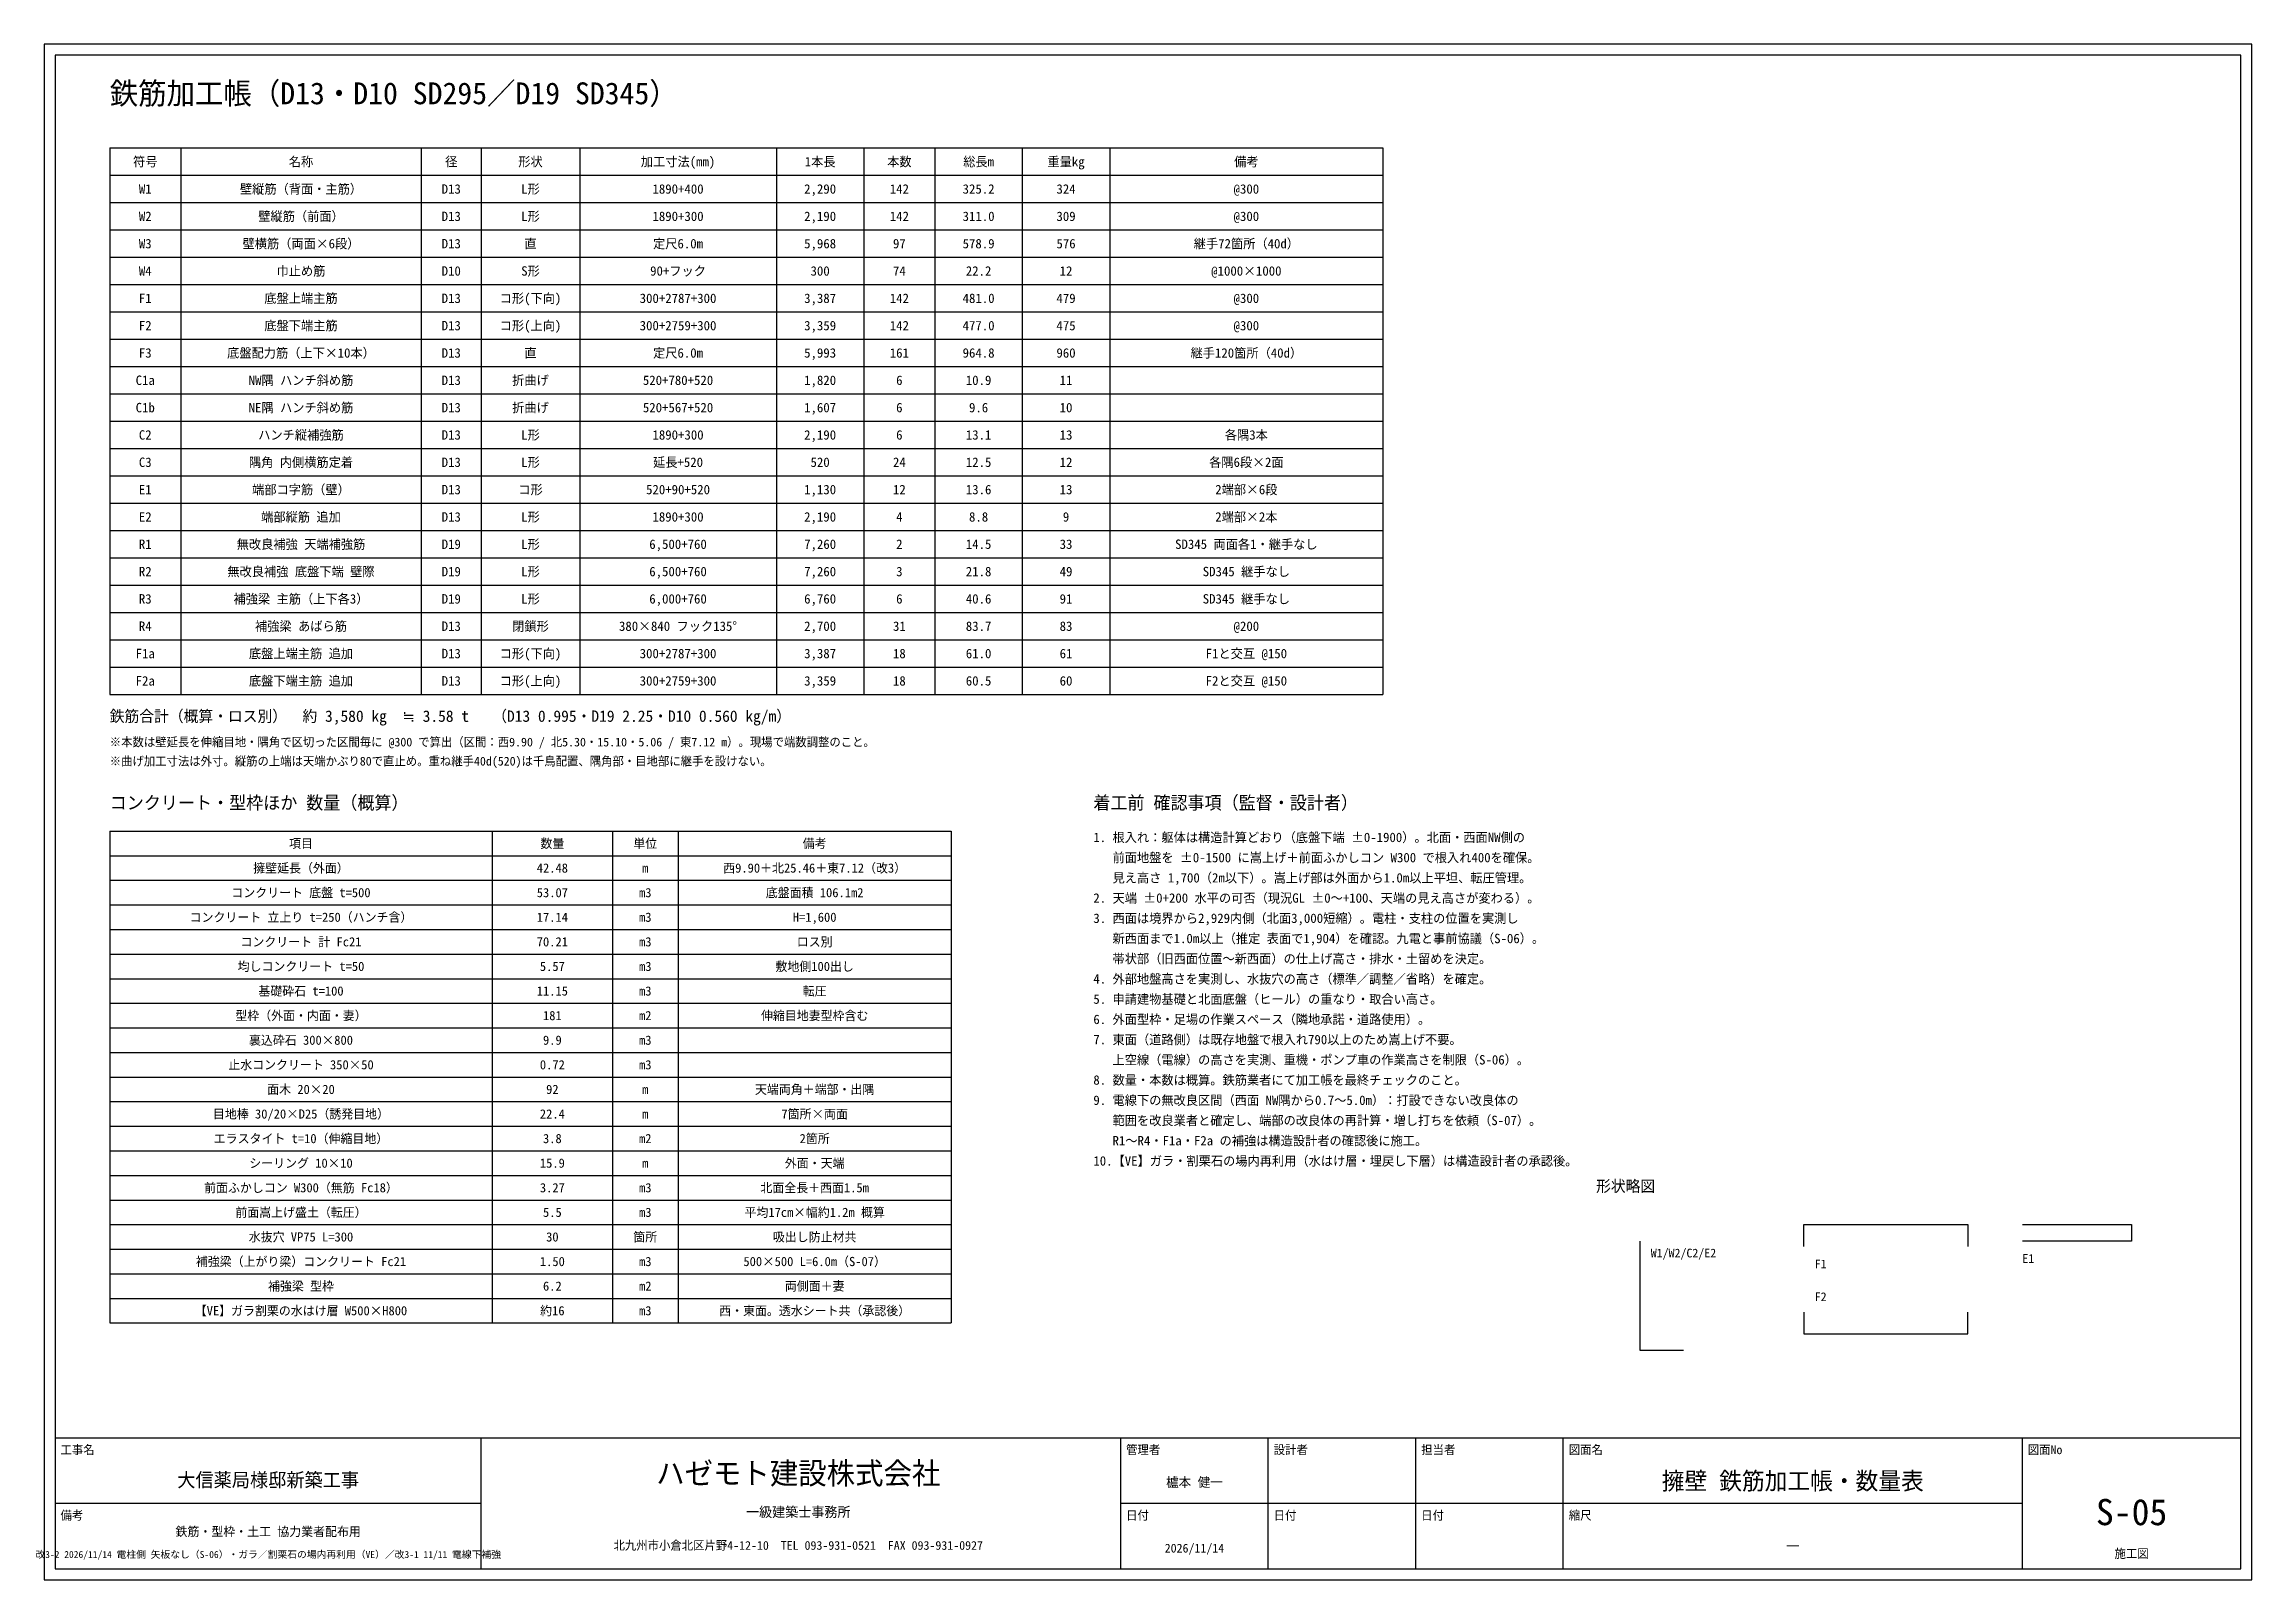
# Model space of a CAD drawing. Extents: x 8 to 412, y 8 to 289.
import ezdxf
from ezdxf.enums import TextEntityAlignment as Align

# ---------------------------------------------------------------- set-up
doc = ezdxf.new("R2010")
doc.units = 0
for name, color, linetype in [('01_躯体', 7, 'Continuous'), ('02_鉄筋', 1, 'Continuous'), ('04_文字', 7, 'Continuous'), ('07_補強', 6, 'Continuous'), ('09_図枠', 7, 'Continuous')]:
    doc.layers.add(name, color=color, linetype=linetype)

msp = doc.modelspace()

# ---------------------------------------------------------------- linework, layer by layer
at = {"layer": '01_躯体', "color": 7, "linetype": 'CONTINUOUS'}
for p, q in [((20, 270), (253, 270)), ((20, 270), (20, 170)), ((20, 270), (20, 170)), ((33, 270), (33, 170)), ((77, 270), (77, 170)), ((88, 270), (88, 170)), ((106, 270), (106, 170)), ((142, 270), (142, 170)), ((158, 270), (158, 170)), ((171, 270), (171, 170)), ((187, 270), (187, 170)), ((203, 270), (203, 170)), ((253, 270), (253, 170)), ((253, 270), (253, 170)), ((20, 265), (253, 265)), ((20, 260), (253, 260)), ((20, 255), (253, 255)), ((20, 250), (253, 250)), ((20, 245), (253, 245)), ((20, 240), (253, 240)), ((20, 235), (253, 235)), ((20, 230), (253, 230)), ((20, 225), (253, 225)), ((20, 220), (253, 220)), ((20, 215), (253, 215)), ((20, 210), (253, 210)), ((20, 205), (253, 205)), ((20, 200), (253, 200)), ((20, 195), (253, 195)), ((20, 190), (253, 190)), ((20, 185), (253, 185)), ((20, 180), (253, 180)), ((20, 175), (253, 175)), ((20, 170), (253, 170)), ((20, 145), (174, 145)), ((20, 145), (20, 55)), ((20, 145), (20, 55)), ((90, 145), (90, 55)), ((112, 145), (112, 55)), ((124, 145), (124, 55)), ((174, 145), (174, 55)), ((174, 145), (174, 55)), ((20, 140.5), (174, 140.5)), ((20, 136), (174, 136)), ((20, 131.5), (174, 131.5)), ((20, 127), (174, 127)), ((20, 122.5), (174, 122.5)), ((20, 118), (174, 118)), ((20, 113.5), (174, 113.5)), ((20, 109), (174, 109)), ((20, 104.5), (174, 104.5)), ((20, 100), (174, 100)), ((20, 95.5), (174, 95.5)), ((20, 91), (174, 91)), ((20, 86.5), (174, 86.5)), ((20, 82), (174, 82)), ((20, 77.5), (174, 77.5)), ((20, 73), (174, 73)), ((20, 68.5), (174, 68.5)), ((20, 64), (174, 64)), ((20, 59.5), (174, 59.5)), ((20, 55), (174, 55))]:
    msp.add_line(p, q, dxfattribs=at)
at = {"layer": '02_鉄筋', "color": 1, "linetype": 'CONTINUOUS'}
for points in [[(330, 69), (330, 73), (360, 73), (360, 69)], [(300, 70), (300, 50), (308, 50)], [(330, 57), (330, 53), (360, 53), (360, 57)]]:
    msp.add_lwpolyline(points, dxfattribs=at)
at = {"layer": '07_補強', "color": 6, "linetype": 'CONTINUOUS'}
msp.add_lwpolyline([(370, 73), (390, 73), (390, 70), (370, 70)], dxfattribs=at)
at = {"layer": '09_図枠', "color": 7, "linetype": 'CONTINUOUS'}
for p, q in [((10, 34), (410, 34)), ((88, 10), (88, 34)), ((205, 10), (205, 34)), ((232, 10), (232, 34)), ((259, 10), (259, 34)), ((286, 10), (286, 34)), ((370, 10), (370, 34)), ((10, 22), (88, 22)), ((205, 22), (286, 22)), ((286, 22), (370, 22))]:
    msp.add_line(p, q, dxfattribs=at)
for points in [[(8, 8), (412, 8), (412, 289), (8, 289), (8, 8)], [(10, 10), (410, 10), (410, 287), (10, 287), (10, 10)]]:
    msp.add_lwpolyline(points, dxfattribs=at)

# ---------------------------------------------------------------- texts
at = {"layer": '04_文字', "color": 7}
for s, height, p in [('鉄筋加工帳（D13・D10 SD295／D19 SD345）', 4, (20, 278)), ('鉄筋合計（概算・ロス別）  約 3,580 kg  ≒ 3.58 t   （D13 0.995・D19 2.25・D10 0.560 kg/m）', 2.08, (20, 165)), ('※本数は壁延長を伸縮目地・隅角で区切った区間毎に @300 で算出（区間：西9.90 / 北5.30・15.10・5.06 / 東7.12 m）。現場で端数調整のこと。', 1.6, (20, 160.5)), ('※曲げ加工寸法は外寸。縦筋の上端は天端かぶり80で直止め。重ね継手40d(520)は千鳥配置、隅角部・目地部に継手を設けない。', 1.6, (20, 157)), ('コンクリート・型枠ほか 数量（概算）', 2.4, (20, 149)), ('1. 根入れ：躯体は構造計算どおり（底盤下端 ±0-1900）。北面・西面NW側の', 1.72, (200, 143)), ('   見え高さ 1,700（2m以下）。嵩上げ部は外面から1.0m以上平坦、転圧管理。', 1.72, (200, 135.6)), ('   前面地盤を ±0-1500 に嵩上げ＋前面ふかしコン W300 で根入れ400を確保。', 1.72, (200, 139.3)), ('2. 天端 ±0+200 水平の可否（現況GL ±0～+100、天端の見え高さが変わる）。', 1.72, (200, 131.9)), ('3. 西面は境界から2,929内側（北面3,000短縮）。電柱・支柱の位置を実測し', 1.72, (200, 128.2)), ('   新西面まで1.0m以上（推定 表面で1,904）を確認。九電と事前協議（S-06）。', 1.72, (200, 124.5)), ('   帯状部（旧西面位置～新西面）の仕上げ高さ・排水・土留めを決定。', 1.72, (200, 120.8)), ('4. 外部地盤高さを実測し、水抜穴の高さ（標準／調整／省略）を確定。', 1.72, (200, 117.1)), ('5. 申請建物基礎と北面底盤（ヒール）の重なり・取合い高さ。', 1.72, (200, 113.4)), ('6. 外面型枠・足場の作業スペース（隣地承諾・道路使用）。', 1.72, (200, 109.7)), ('7. 東面（道路側）は既存地盤で根入れ790以上のため嵩上げ不要。', 1.72, (200, 106)), ('   上空線（電線）の高さを実測、重機・ポンプ車の作業高さを制限（S-06）。', 1.72, (200, 102.3)), ('8. 数量・本数は概算。鉄筋業者にて加工帳を最終チェックのこと。', 1.72, (200, 98.6)), ('9. 電線下の無改良区間（西面 NW隅から0.7～5.0m）：打設できない改良体の', 1.72, (200, 94.9)), ('   範囲を改良業者と確定し、端部の改良体の再計算・増し打ちを依頼（S-07）。', 1.72, (200, 91.2)), ('   R1～R4・F1a・F2a の補強は構造設計者の確認後に施工。', 1.72, (200, 87.5)), ('10.【VE】ガラ・割栗石の場内再利用（水はけ層・埋戻し下層）は構造設計者の承認後。', 1.72, (200, 83.8)), ('形状略図', 2.08, (292, 79)), ('W1/W2/C2/E2', 1.6, (302, 67)), ('F1', 1.6, (332, 65)), ('E1', 1.6, (370, 66)), ('F2', 1.6, (332, 59))]:
    msp.add_text(s, height=height, dxfattribs=at).set_placement(p)
for s, height, p in [('符号', 1.72, (26.5, 267.5)), ('名称', 1.72, (55, 267.5)), ('径', 1.72, (82.5, 267.5)), ('形状', 1.72, (97, 267.5)), ('加工寸法(mm)', 1.72, (124, 267.5)), ('1本長', 1.72, (150, 267.5)), ('本数', 1.72, (164.5, 267.5)), ('総長m', 1.72, (179, 267.5)), ('重量kg', 1.72, (195, 267.5)), ('備考', 1.72, (228, 267.5)), ('W1', 1.72, (26.5, 262.5)), ('壁縦筋（背面・主筋）', 1.72, (55, 262.5)), ('D13', 1.72, (82.5, 262.5)), ('L形', 1.72, (97, 262.5)), ('1890+400', 1.72, (124, 262.5)), ('2,290', 1.72, (150, 262.5)), ('142', 1.72, (164.5, 262.5)), ('325.2', 1.72, (179, 262.5)), ('324', 1.72, (195, 262.5)), ('@300', 1.72, (228, 262.5)), ('壁縦筋（前面）', 1.72, (55, 257.5)), ('L形', 1.72, (97, 257.5)), ('W2', 1.72, (26.5, 257.5)), ('D13', 1.72, (82.5, 257.5)), ('1890+300', 1.72, (124, 257.5)), ('2,190', 1.72, (150, 257.5)), ('142', 1.72, (164.5, 257.5)), ('311.0', 1.72, (179, 257.5)), ('309', 1.72, (195, 257.5)), ('@300', 1.72, (228, 257.5)), ('W3', 1.72, (26.5, 252.5)), ('壁横筋（両面×6段）', 1.72, (55, 252.5)), ('D13', 1.72, (82.5, 252.5)), ('直', 1.72, (97, 252.5)), ('定尺6.0m', 1.72, (124, 252.5)), ('5,968', 1.72, (150, 252.5)), ('97', 1.72, (164.5, 252.5)), ('578.9', 1.72, (179, 252.5)), ('576', 1.72, (195, 252.5)), ('継手72箇所（40d）', 1.72, (228, 252.5)), ('W4', 1.72, (26.5, 247.5)), ('巾止め筋', 1.72, (55, 247.5)), ('D10', 1.72, (82.5, 247.5)), ('S形', 1.72, (97, 247.5)), ('90+フック', 1.72, (124, 247.5)), ('300', 1.72, (150, 247.5)), ('74', 1.72, (164.5, 247.5)), ('22.2', 1.72, (179, 247.5)), ('12', 1.72, (195, 247.5)), ('@1000×1000', 1.72, (228, 247.5)), ('F1', 1.72, (26.5, 242.5)), ('底盤上端主筋', 1.72, (55, 242.5)), ('D13', 1.72, (82.5, 242.5)), ('コ形(下向)', 1.72, (97, 242.5)), ('300+2787+300', 1.72, (124, 242.5)), ('3,387', 1.72, (150, 242.5)), ('142', 1.72, (164.5, 242.5)), ('481.0', 1.72, (179, 242.5)), ('479', 1.72, (195, 242.5)), ('@300', 1.72, (228, 242.5)), ('底盤下端主筋', 1.72, (55, 237.5)), ('コ形(上向)', 1.72, (97, 237.5)), ('F2', 1.72, (26.5, 237.5)), ('D13', 1.72, (82.5, 237.5)), ('300+2759+300', 1.72, (124, 237.5)), ('3,359', 1.72, (150, 237.5)), ('142', 1.72, (164.5, 237.5)), ('477.0', 1.72, (179, 237.5)), ('475', 1.72, (195, 237.5)), ('@300', 1.72, (228, 237.5)), ('F3', 1.72, (26.5, 232.5)), ('底盤配力筋（上下×10本）', 1.72, (55, 232.5)), ('D13', 1.72, (82.5, 232.5)), ('直', 1.72, (97, 232.5)), ('定尺6.0m', 1.72, (124, 232.5)), ('5,993', 1.72, (150, 232.5)), ('161', 1.72, (164.5, 232.5)), ('964.8', 1.72, (179, 232.5)), ('960', 1.72, (195, 232.5)), ('継手120箇所（40d）', 1.72, (228, 232.5)), ('C1a', 1.72, (26.5, 227.5)), ('NW隅 ハンチ斜め筋', 1.72, (55, 227.5)), ('D13', 1.72, (82.5, 227.5)), ('折曲げ', 1.72, (97, 227.5)), ('520+780+520', 1.72, (124, 227.5)), ('1,820', 1.72, (150, 227.5)), ('6', 1.72, (164.5, 227.5)), ('10.9', 1.72, (179, 227.5)), ('11', 1.72, (195, 227.5)), ('C1b', 1.72, (26.5, 222.5)), ('NE隅 ハンチ斜め筋', 1.72, (55, 222.5)), ('D13', 1.72, (82.5, 222.5)), ('折曲げ', 1.72, (97, 222.5)), ('520+567+520', 1.72, (124, 222.5)), ('1,607', 1.72, (150, 222.5)), ('6', 1.72, (164.5, 222.5)), ('9.6', 1.72, (179, 222.5)), ('10', 1.72, (195, 222.5)), ('C2', 1.72, (26.5, 217.5)), ('ハンチ縦補強筋', 1.72, (55, 217.5)), ('D13', 1.72, (82.5, 217.5)), ('L形', 1.72, (97, 217.5)), ('1890+300', 1.72, (124, 217.5)), ('2,190', 1.72, (150, 217.5)), ('6', 1.72, (164.5, 217.5)), ('13.1', 1.72, (179, 217.5)), ('13', 1.72, (195, 217.5)), ('各隅3本', 1.72, (228, 217.5)), ('C3', 1.72, (26.5, 212.5)), ('隅角 内側横筋定着', 1.72, (55, 212.5)), ('D13', 1.72, (82.5, 212.5)), ('L形', 1.72, (97, 212.5)), ('延長+520', 1.72, (124, 212.5)), ('520', 1.72, (150, 212.5)), ('24', 1.72, (164.5, 212.5)), ('12.5', 1.72, (179, 212.5)), ('12', 1.72, (195, 212.5)), ('各隅6段×2面', 1.72, (228, 212.5)), ('E1', 1.72, (26.5, 207.5)), ('端部コ字筋（壁）', 1.72, (55, 207.5)), ('D13', 1.72, (82.5, 207.5)), ('コ形', 1.72, (97, 207.5)), ('520+90+520', 1.72, (124, 207.5)), ('1,130', 1.72, (150, 207.5)), ('12', 1.72, (164.5, 207.5)), ('13.6', 1.72, (179, 207.5)), ('13', 1.72, (195, 207.5)), ('2端部×6段', 1.72, (228, 207.5)), ('E2', 1.72, (26.5, 202.5)), ('端部縦筋 追加', 1.72, (55, 202.5)), ('D13', 1.72, (82.5, 202.5)), ('L形', 1.72, (97, 202.5)), ('1890+300', 1.72, (124, 202.5)), ('2,190', 1.72, (150, 202.5)), ('4', 1.72, (164.5, 202.5)), ('8.8', 1.72, (179, 202.5)), ('9', 1.72, (195, 202.5)), ('2端部×2本', 1.72, (228, 202.5)), ('R1', 1.72, (26.5, 197.5)), ('無改良補強 天端補強筋', 1.72, (55, 197.5)), ('D19', 1.72, (82.5, 197.5)), ('L形', 1.72, (97, 197.5)), ('6,500+760', 1.72, (124, 197.5)), ('7,260', 1.72, (150, 197.5)), ('2', 1.72, (164.5, 197.5)), ('14.5', 1.72, (179, 197.5)), ('33', 1.72, (195, 197.5)), ('SD345 両面各1・継手なし', 1.72, (228, 197.5)), ('R2', 1.72, (26.5, 192.5)), ('無改良補強 底盤下端 壁際', 1.72, (55, 192.5)), ('D19', 1.72, (82.5, 192.5)), ('L形', 1.72, (97, 192.5)), ('6,500+760', 1.72, (124, 192.5)), ('7,260', 1.72, (150, 192.5)), ('3', 1.72, (164.5, 192.5)), ('21.8', 1.72, (179, 192.5)), ('49', 1.72, (195, 192.5)), ('SD345 継手なし', 1.72, (228, 192.5)), ('R3', 1.72, (26.5, 187.5)), ('補強梁 主筋（上下各3）', 1.72, (55, 187.5)), ('D19', 1.72, (82.5, 187.5)), ('L形', 1.72, (97, 187.5)), ('6,000+760', 1.72, (124, 187.5)), ('6,760', 1.72, (150, 187.5)), ('6', 1.72, (164.5, 187.5)), ('40.6', 1.72, (179, 187.5)), ('91', 1.72, (195, 187.5)), ('SD345 継手なし', 1.72, (228, 187.5)), ('R4', 1.72, (26.5, 182.5)), ('補強梁 あばら筋', 1.72, (55, 182.5)), ('D13', 1.72, (82.5, 182.5)), ('閉鎖形', 1.72, (97, 182.5)), ('380×840 フック135°', 1.72, (124, 182.5)), ('2,700', 1.72, (150, 182.5)), ('31', 1.72, (164.5, 182.5)), ('83.7', 1.72, (179, 182.5)), ('83', 1.72, (195, 182.5)), ('@200', 1.72, (228, 182.5)), ('F1a', 1.72, (26.5, 177.5)), ('底盤上端主筋 追加', 1.72, (55, 177.5)), ('D13', 1.72, (82.5, 177.5)), ('コ形(下向)', 1.72, (97, 177.5)), ('300+2787+300', 1.72, (124, 177.5)), ('3,387', 1.72, (150, 177.5)), ('18', 1.72, (164.5, 177.5)), ('61.0', 1.72, (179, 177.5)), ('61', 1.72, (195, 177.5)), ('F1と交互 @150', 1.72, (228, 177.5)), ('F2a', 1.72, (26.5, 172.5)), ('底盤下端主筋 追加', 1.72, (55, 172.5)), ('D13', 1.72, (82.5, 172.5)), ('コ形(上向)', 1.72, (97, 172.5)), ('300+2759+300', 1.72, (124, 172.5)), ('3,359', 1.72, (150, 172.5)), ('18', 1.72, (164.5, 172.5)), ('60.5', 1.72, (179, 172.5)), ('60', 1.72, (195, 172.5)), ('F2と交互 @150', 1.72, (228, 172.5)), ('項目', 1.68, (55, 142.75)), ('数量', 1.68, (101, 142.75)), ('単位', 1.68, (118, 142.75)), ('備考', 1.68, (149, 142.75)), ('擁壁延長（外面）', 1.68, (55, 138.25)), ('42.48', 1.68, (101, 138.25)), ('m', 1.68, (118, 138.25)), ('西9.90＋北25.46＋東7.12（改3）', 1.68, (149, 138.25)), ('コンクリート 底盤 t=500', 1.68, (55, 133.75)), ('53.07', 1.68, (101, 133.75)), ('m3', 1.68, (118, 133.75)), ('底盤面積 106.1m2', 1.68, (149, 133.75)), ('コンクリート 立上り t=250（ハンチ含）', 1.68, (55, 129.25)), ('17.14', 1.68, (101, 129.25)), ('m3', 1.68, (118, 129.25)), ('H=1,600', 1.68, (149, 129.25)), ('コンクリート 計 Fc21', 1.68, (55, 124.75)), ('70.21', 1.68, (101, 124.75)), ('m3', 1.68, (118, 124.75)), ('ロス別', 1.68, (149, 124.75)), ('均しコンクリート t=50', 1.68, (55, 120.25)), ('敷地側100出し', 1.68, (149, 120.25)), ('5.57', 1.68, (101, 120.25)), ('m3', 1.68, (118, 120.25)), ('基礎砕石 t=100', 1.68, (55, 115.75)), ('11.15', 1.68, (101, 115.75)), ('m3', 1.68, (118, 115.75)), ('転圧', 1.68, (149, 115.75)), ('型枠（外面・内面・妻）', 1.68, (55, 111.25)), ('181', 1.68, (101, 111.25)), ('m2', 1.68, (118, 111.25)), ('伸縮目地妻型枠含む', 1.68, (149, 111.25)), ('裏込砕石 300×800', 1.68, (55, 106.75)), ('9.9', 1.68, (101, 106.75)), ('m3', 1.68, (118, 106.75)), ('止水コンクリート 350×50', 1.68, (55, 102.25)), ('0.72', 1.68, (101, 102.25)), ('m3', 1.68, (118, 102.25)), ('面木 20×20', 1.68, (55, 97.75)), ('92', 1.68, (101, 97.75)), ('m', 1.68, (118, 97.75)), ('天端両角＋端部・出隅', 1.68, (149, 97.75)), ('目地棒 30/20×D25（誘発目地）', 1.68, (55, 93.25)), ('22.4', 1.68, (101, 93.25)), ('m', 1.68, (118, 93.25)), ('7箇所×両面', 1.68, (149, 93.25)), ('エラスタイト t=10（伸縮目地）', 1.68, (55, 88.75)), ('3.8', 1.68, (101, 88.75)), ('m2', 1.68, (118, 88.75)), ('2箇所', 1.68, (149, 88.75)), ('シーリング 10×10', 1.68, (55, 84.25)), ('15.9', 1.68, (101, 84.25)), ('外面・天端', 1.68, (149, 84.25)), ('前面ふかしコン W300（無筋 Fc18）', 1.68, (55, 79.75)), ('m', 1.68, (118, 84.25)), ('北面全長＋西面1.5m', 1.68, (149, 79.75)), ('3.27', 1.68, (101, 79.75)), ('m3', 1.68, (118, 79.75)), ('前面嵩上げ盛土（転圧）', 1.68, (55, 75.25)), ('5.5', 1.68, (101, 75.25)), ('m3', 1.68, (118, 75.25)), ('平均17cm×幅約1.2m 概算', 1.68, (149, 75.25)), ('水抜穴 VP75 L=300', 1.68, (55, 70.75)), ('30', 1.68, (101, 70.75)), ('箇所', 1.68, (118, 70.75)), ('吸出し防止材共', 1.68, (149, 70.75)), ('補強梁（上がり梁）コンクリート Fc21', 1.68, (55, 66.25)), ('1.50', 1.68, (101, 66.25)), ('m3', 1.68, (118, 66.25)), ('500×500 L=6.0m（S-07）', 1.68, (149, 66.25)), ('補強梁 型枠', 1.68, (55, 61.75)), ('6.2', 1.68, (101, 61.75)), ('m2', 1.68, (118, 61.75)), ('両側面＋妻', 1.68, (149, 61.75)), ('【VE】ガラ割栗の水はけ層 W500×H800', 1.68, (55, 57.25)), ('約16', 1.68, (101, 57.25)), ('m3', 1.68, (118, 57.25)), ('西・東面。透水シート共（承認後）', 1.68, (149, 57.25))]:
    msp.add_text(s, height=height, dxfattribs=at).set_placement(p, align=Align.MIDDLE_CENTER)
at = {"layer": '04_文字', "color": 1}
msp.add_text('着工前 確認事項（監督・設計者）', height=2.4, dxfattribs=at).set_placement((200, 149))
at = {"layer": '09_図枠', "color": 7}
for s, p in [('工事名', (11, 31)), ('管理者', (206, 31)), ('設計者', (233, 31)), ('担当者', (260, 31)), ('図面名', (287, 31)), ('図面No', (371, 31)), ('備考', (11, 19)), ('日付', (206, 19)), ('日付', (233, 19)), ('日付', (260, 19)), ('縮尺', (287, 19))]:
    msp.add_text(s, height=1.6, dxfattribs=at).set_placement(p)
for s, height, p in [('ハゼモト建設株式会社', 4, (146, 25.5)), ('大信薬局様邸新築工事', 2.56, (49, 25)), ('櫨本 健一', 1.76, (218.5, 25)), ('擁壁 鉄筋加工帳・数量表', 3.2, (328, 24.5)), ('一級建築士事務所', 1.84, (146, 19.5)), ('S-05', 4.8, (390, 18)), ('鉄筋・型枠・土工 協力業者配布用', 1.68, (49, 16)), ('北九州市小倉北区片野4-12-10  TEL 093-931-0521  FAX 093-931-0927', 1.6, (146, 13.5)), ('2026/11/14', 1.6, (218.5, 13)), ('－', 2.4, (328, 13)), ('施工図', 1.6, (390, 12))]:
    msp.add_text(s, height=height, dxfattribs=at).set_placement(p, align=Align.CENTER)
at = {"layer": '09_図枠', "color": 1}
msp.add_text('改3-2 2026/11/14 電柱側 矢板なし（S-06）・ガラ／割栗石の場内再利用（VE）／改3-1 11/11 電線下補強', height=1.28, dxfattribs=at).set_placement((49, 12), align=Align.CENTER)

doc.saveas('drawing.dxf')
